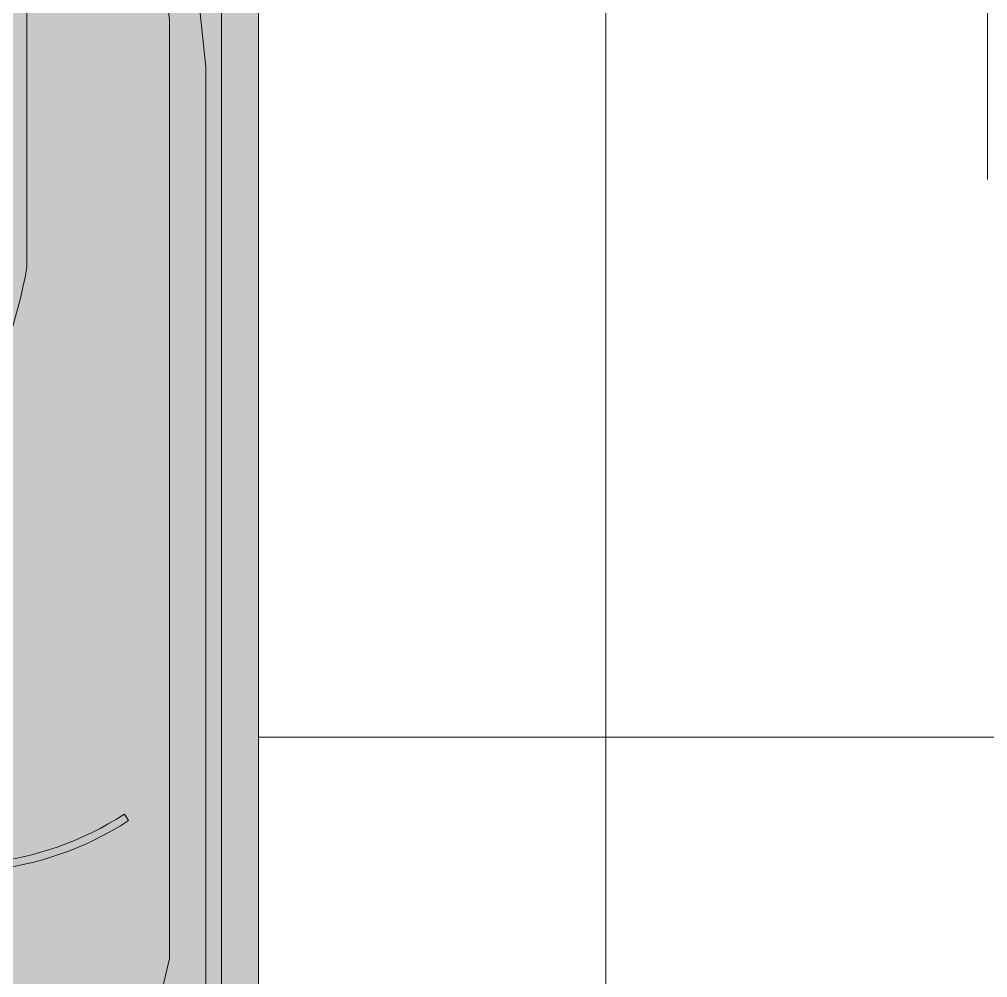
# Model space of a CAD drawing. Header units: metres. Extents: x 147 to 427, y -16 to 162.
# Drawn here: x 167.8555 to 168.1071, y 80.7879 to 81.037 of the extents above; entities that cross this region are included whole.
import ezdxf

# ---------------------------------------------------------------- set-up
doc = ezdxf.new("R2010")
doc.units = ezdxf.units.M
doc.layers.add('1053_ARQ_BASE_MATADOURO_dwg', color=7, linetype='Continuous', lineweight=5, true_color=0x767676)
for name, color, linetype, lineweight in [('A-EQUIPAMENTOS', 7, 'Continuous', 5), ('A_lay', 7, 'Continuous', 5), ('P-SANR-FIXT', 7, 'Continuous', 5)]:
    doc.layers.add(name, color=color, linetype=linetype, lineweight=lineweight)

# ---------------------------------------------------------------- blocks, each defined once
blk = doc.blocks.new('UT_Bacia com caixa acoplada - UT_Bacia com caixa acoplada-3640155-BANHEIROS E VESTIÁRIO')
at = {"layer": 'P-SANR-FIXT', "color": 9, "true_color": 0xc0c0c0}
for p, q in [((0.1766577445158669, 0.1971312822352815), (0.1766577445158669, 0.4410690897937806)), ((0.1861473656081582, 0.1264695194501726), (0.1861473656081582, 0.428836856151068)), ((0.164950215291877, 0.2346895924315421), (0.1660384845797292, 0.2330115966159581))]:
    blk.add_line(p, q, dxfattribs=at)
at = {"layer": 'P-SANR-FIXT', "color": 254, "true_color": 0xd3d3d3}
blk.add_line((0.1660384845797293, 0.2330115966159581), (0.164950215291877, 0.2346895924315421), dxfattribs=at)
at = {"layer": 'P-SANR-FIXT', "color": 9, "true_color": 0xc0c0c0, "flags": 128}
for points in [[(0.1861473656081582, 0.428836856151068), (0.1820294063791772, 0.4677744592629612), (0.1698577239992289, 0.5049893040477157), (0.1501708433260285, 0.5388348540309864), (0.1238397922324956, 0.5678136440785564), (0.1105987607515507, 0.577316603052579)], [(0.1766577445158669, 0.4410690897937806), (0.1725406044436366, 0.4789860848705927), (0.1702987531875976, 0.4856509965305338)], [(0.1500000000002193, 0.1704735377196339), (0.164089299925422, 0.17450105973794), (0.1739213030160836, 0.1853666485952224), (0.1766577445158669, 0.1971312822352815)]]:
    blk.add_lwpolyline(points, dxfattribs=at)
at = {"layer": 'P-SANR-FIXT', "color": 9, "true_color": 0xc0c0c0}
for radius, start, end in [(0.08136298384423606, 248.4075132530085, 302.9655480446213), (0.08336298384423603, 248.4075132530086, 302.9655480446216)]:
    blk.add_arc((0.1206777970490052, 0.3029529656485584), radius, start, end, dxfattribs=at)
at = {"layer": 'P-SANR-FIXT', "color": 254, "true_color": 0xd3d3d3}
for radius, start, end in [(0.08136298384423603, 248.4075132530096, 302.9655480446216), (0.08336298384423606, 248.4075132530086, 302.9655480446215)]:
    blk.add_arc((0.1206777970490052, 0.3029529656485584), radius, start, end, dxfattribs=at)
blk = doc.blocks.new('1053_ARQ_BASE_MATADOURO_dwg_acoplada-V24-BANHEIROS E VESTIÁRIO')
at = {"layer": 'A-EQUIPAMENTOS', "true_color": 0xe2e2e2}
h = blk.add_hatch(color=254, dxfattribs=at)
h.paths.add_polyline_path([(-0.2002302526214519, -0.005489754939234741), (0.1997697473785525, -0.005489754939239071), (0.1997697473785569, -0.4911843245076715), (0.1867438702687117, -0.5395091850354896), (0.1622951856678989, -0.5831810002119056), (0.1279085090398098, -0.6195474970185664), (0.08781164780867505, -0.6452565453025041), (0.04280374735369809, -0.660845077654514), (-0.004604764458053262, -0.6654436048154275), (-0.05176955967558911, -0.6587956324672359), (-0.09760191112884718, -0.6401862245005635), (-0.1350053937785269, -0.6138500370298664), (-0.1664337464830933, -0.5780593665900406), (-0.1885919676292343, -0.5358962704051891), (-0.2002441271849363, -0.4897125002911853), (-0.2002302526214454, -0.1278460692934877), (-0.2043315815941902, -0.1278460692934834), (-0.2043315815941967, -0.09503543751135597), (-0.2002302526214497, -0.0950354375113603), (-0.2002302526214519, -0.006772955321143355)])
h.paths.add_polyline_path([(-0.08841690043168614, -0.2597500479733501), (-0.08841690043147173, -0.259751260302607), (-0.0877246680891158, -0.2597507257951991)])
at = {"layer": 'A-EQUIPAMENTOS', "color": 253, "true_color": 0xaaaaaa}
for p, q in [((0.1997697473785525, -0.1001754996082387), (0.1997697473785525, -0.4897107035870252)), ((0.190199979775258, -0.1626860492531819), (0.190199979775258, -0.4897107035869795))]:
    blk.add_line(p, q, dxfattribs=at)
at = {"layer": 'A-EQUIPAMENTOS', "color": 254, "true_color": 0xd5d5d5}
blk.add_line((0.1396169224444463, -0.3768756884537083), (0.1396169224444463, -0.4946020986515692), dxfattribs=at)
blk.add_arc((-0.0005720300360236575, -0.4024978483691963), 0.1425111836885314, 10.35755846805996, 27.30506375524583, dxfattribs=at)
blk = doc.blocks.new('1053_ARQ_BASE_MATADOURO_dwg_A$C586046A9-4039630-BANHEIROS E VESTIÁRIO')
at = {"layer": 'A-EQUIPAMENTOS', "color": 253, "true_color": 0xaaaaaa}
blk.add_line((0.0004390160902403296, 0.09963969886302948), (0.0004390160902403296, 0.7003695312887431), dxfattribs=at)
blk = doc.blocks.new('1053_ARQ_BASE_MATADOURO_dwg_arq geral tgov-4039641-BANHEIROS E VESTIÁRIO')
at = {"layer": 'A_lay', "true_color": 0xaaaaaa}
h = blk.add_hatch(dxfattribs=at)
h.set_pattern_fill('FP_2', color=253, style=0, pattern_type=2)
h.set_pattern_definition([(90, (-0.43, 0), (-0.6125, 3.750480822388769e-17), []), (180, (-0.43, 0), (-7.500961644777538e-17, -0.6125), [])])
h.paths.add_polyline_path([(28.23360352163997, -2.590337723493509), (28.29822966561207, -2.590337723493509), (28.29822966561207, -2.288682315498521), (28.27822961017975, -2.288682319223814), (28.25102760481866, -2.280115676605596), (28.22696302557157, -2.26481102087366), (28.20767041117636, -2.243807890363888), (28.19446017413851, -2.218532880990659), (28.18822959356495, -2.190702747553518), (28.18822948553153, -1.589972915127805), (28.19446005678255, -1.562142778306977), (28.20767028568866, -1.536867763255968), (28.22696289369531, -1.515864625159915), (28.25102746873102, -1.500559960448424), (28.278229472344, -1.491993308067254), (28.29822966561207, -1.491993306204606), (28.29822966561207, -0.9398319423198018), (28.24788620411166, -0.9467113213081373), (28.19550698095336, -0.9427928816275117), (28.14675593154345, -0.9288612785655306), (28.10306773477183, -0.9063709795454714), (28.06256304479218, -0.873276853768636), (28.0310365998211, -0.8347555702970713), (28.00761864607838, -0.7902279483165159), (27.99355573715463, -0.7414014743120363), (27.98966289062375, -0.6907394992518904), (27.99610113934633, -0.6403377242385664), (27.37822966941185, -0.640337720513274), (27.37822966801487, -0.5203377027063872), (26.37822966929544, -0.5203377194701926), (26.37822966848054, -0.640337720513274), (26.29822966561206, -0.6403377242385664), (26.29822966561206, -1.700337722897463), (26.31081785591518, -1.700678464613872), (26.3132296654301, -1.701677468808368), (26.31530073321698, -1.703266654996017), (26.31688991942875, -1.705337722764399), (26.31788892365131, -1.707749532267686), (26.31822966539785, -1.710337722673944), (26.31822966516503, -1.723837723955441), (26.38600017954999, -1.724399947818628), (26.38997966528424, -1.726048304781023), (26.39339692715529, -1.728670462039679), (26.39601908441395, -1.732087723910742), (26.39766744137635, -1.736067209644989), (26.39822966523953, -1.740337723866035), (26.39766744137635, -1.744608238087091), (26.39601908441395, -1.748587723821333), (26.39339692715529, -1.752004985692392), (26.38997966528424, -1.754627142951048), (26.38600017954999, -1.756275499913447), (26.38172966532894, -1.75683772377663), (26.31822966539785, -1.75683772377663), (26.31788892365131, -1.77292591360174), (26.31688991942874, -1.775337723105032), (26.31530073321698, -1.77740879087341), (26.3132296654301, -1.778997977061063), (26.31081785591518, -1.779996981255558), (26.30822966550496, -1.780337722971968), (26.29822966561206, -1.780337722971968), (26.29822966561206, -1.890337724238568), (26.34822966635712, -1.890337724238568), (26.34822966635712, -1.840337721630862), (26.34993337514097, -1.827396769560334), (26.35492839631338, -1.81533772201921), (26.36287432743612, -1.804982383168904), (26.37322966643443, -1.797036452239057), (26.38528871406859, -1.79204143129126), (26.39822966617086, -1.790337722748453), (26.69822966598459, -1.790337722748453), (26.71117061795046, -1.792041431395917), (26.72322966542579, -1.7970364524095), (26.73358500425367, -1.804982383361788), (26.74153093520595, -1.815337722189653), (26.74652595621954, -1.827396769664991), (26.748229664867, -1.840337721630862), (26.74822966507563, -2.178331807282009), (26.76472324203498, -2.180587788097945), (26.779957964586, -2.186953261425906), (26.79293200045538, -2.196885585641683), (26.80204625579691, -2.207883884828727), (26.80919081059466, -2.224037413407031), (26.81187604373745, -2.238013011030107), (26.81021206021812, -2.256079592555432), (26.80599017705414, -2.26915374881843), (26.79598053602245, -2.284052195002685), (26.78584200234104, -2.293616782815578), (26.76977914816856, -2.301888542883408), (26.75640653562751, -2.305361665785245), (26.75649561537794, -2.490337723866038), (27.2025001802227, -2.490899947716144), (27.20647966597679, -2.49254830467031), (27.20989692786915, -2.495170461926163), (27.21251908514911, -2.498587723800029), (27.21416744213137, -2.502567209542501), (27.2147296660116, -2.506837723776633), (27.21472966589518, -2.570337723940543), (27.23081785584067, -2.570678465656952), (27.23322966535559, -2.571677469851447), (27.23554144881855, -2.573580362812025), (27.23688991935424, -2.575337723807479), (27.23788892357681, -2.577749533310771), (27.23822966532335, -2.580337723717028), (27.23822966509052, -2.590337723493509), (27.30238937691339, -2.590337723493509), (27.30238937411942, -2.570337807759578), (27.30917311955481, -2.547117298814979), (27.32091241042815, -2.525965459945286), (27.33702878229465, -2.507924567627021), (27.35672808598426, -2.493883603560301), (27.37903962003853, -2.484534449271102), (27.40286396292523, -2.480337793007427), (27.59457417309769, -2.480337759479812), (27.59457416983806, -2.462491780519418), (27.59867549885549, -2.462491778656773), (27.59867543545395, -2.100627144894789), (27.61058688965188, -2.05376396713129), (27.63476627794712, -2.009455821509166), (27.66554176331446, -1.975038405736567), (27.70542595403671, -1.947701772775767), (27.7525927164784, -1.930412727799137), (27.79867540394732, -1.924848058689153), (27.84667996766434, -1.930644784794651), (27.89192486195692, -1.947701739729681), (27.93180906236682, -1.975038358556176), (27.96403971834403, -2.011083122204752), (27.98676396392846, -2.053763900475781), (27.99867543473394, -2.100627074018052), (27.99890575581879, -2.481106569752369), (28.02634129306619, -2.488107217893868), (28.05157872476129, -2.501460239128132), (28.07297903207653, -2.520361508436316), (28.08934763992803, -2.54375594819561), (28.09977084503063, -2.570337669923834), (28.09977084689327, -2.590337723493509), (28.10052857859711, -2.590337723493509)])
h.paths.add_polyline_path([(27.10763988865093, -1.89612029306584), (27.1071394032335, -1.786943826824358), (27.13519055501111, -1.786815233528545), (27.13569104077779, -1.895991699770027)])
h.paths.add_polyline_path([(27.53222736238987, -1.894173905253342), (27.53172687697244, -1.784997439011864), (27.55977802886646, -1.784868843853403), (27.56027851416749, -1.89404531195753)])
h.paths.add_polyline_path([(27.34786234283839, -1.771114109083943), (27.31949424988144, -1.770477404817874), (27.27506703080163, -1.758372414857079), (27.24850880610776, -1.720935761928488), (27.24464878055752, -1.668537851422957), (27.2613263312962, -1.639499943703345), (27.30299252830465, -1.591215172782472), (27.32336309202966, -1.589067157357864), (27.34174817998447, -1.595922693610123), (27.36061478615758, -1.60766544006758), (27.37952490383778, -1.631757171824507), (27.38442353496813, -1.633975697681241), (27.4075124078665, -1.672555740922621), (27.41234795295187, -1.709176868200236), (27.41409367497564, -1.73503077402704), (27.39731313777175, -1.748782759532265), (27.38063612626885, -1.766382090747289), (27.36185750341993, -1.766745014116098)])
h.paths.add_polyline_path([(27.03278437361606, -1.638537568971445), (27.00493064033818, -1.604985905811123), (26.99851050542221, -1.580173972994021), (27.00924989418146, -1.53136719018214), (27.01996065094155, -1.526178818195993), (27.03270100825485, -1.544386623427205), (27.03855766612125, -1.537796758115222), (27.03825121663995, -1.524985045194559), (27.05374667537418, -1.521043159067563), (27.05382697132901, -1.538559015840223), (27.06528195610755, -1.571510870009592), (27.06067799020112, -1.604163127019935), (27.0538084382426, -1.605508645996383), (27.03957402985563, -1.617704171687297)])
h.paths.add_polyline_path([(27.06237065803744, -1.362791229854271), (27.05867643674447, -1.362495657550398), (27.05518459273102, -1.361254021801111), (27.05213308939604, -1.359150938030816), (27.04972988164897, -1.356329727922955), (27.0481387441263, -1.352982652284107), (27.0474681102207, -1.349337808787752), (27.04324628156629, -1.266726568341187), (27.03634866571539, -1.266758188605239), (27.0346059334699, -1.236830703914101), (27.04171679436714, -1.236798105761344), (27.04181226293545, -1.229188330555849), (27.04305389868475, -1.225696486542392), (27.04515698245503, -1.222644983207413), (27.0479781925629, -1.22024177546035), (27.05132526820174, -1.21865063793767), (27.0549701116981, -1.217980004032074), (27.05866433299107, -1.218275576335943), (27.06215617700453, -1.219517212085234), (27.06520768033951, -1.221620295855524), (27.06761088808657, -1.224441505963386), (27.06920202560925, -1.227788581602234), (27.06987265951485, -1.231433425098588), (27.07014016166814, -1.236667808145214), (27.11111863527932, -1.23647995479398), (27.10108505690024, -1.266461422666836), (27.07166964875088, -1.266596270725062), (27.07552850680009, -1.351582903330491), (27.07428687105079, -1.355074747343953), (27.0721837872805, -1.358126250678928), (27.06936257717265, -1.360529458425995), (27.06601550153379, -1.362120595948671)])
h.paths.add_polyline_path([(27.60075402515959, -1.361476970254379), (27.59707752511922, -1.361010085456629), (27.59364713745738, -1.359607561142816), (27.59069663742427, -1.357364977027138), (27.58842709672121, -1.354435161511035), (27.5869931807965, -1.351017776680179), (27.58649260865078, -1.347345711663299), (27.58611162693725, -1.264237971976333), (27.61450430203714, -1.264107814058592), (27.61441839895293, -1.350892053785937), (27.61301587463912, -1.354322441447774), (27.61077329052344, -1.35727294148088), (27.60784347500733, -1.359542482183947), (27.60442609017647, -1.360976398108649)])
h.paths.add_polyline_path([(27.55559536349047, -1.334182113408976), (27.54677315626778, -1.329603733494809), (27.53765904332996, -1.329645516350795), (27.5363118823154, -1.035774366930061), (27.54231059364994, -1.036807134747437), (27.55437428341267, -1.030797811224988), (27.55530783452578, -1.234443705528906), (27.54496734158621, -1.234491107985306), (27.55527779075802, -1.264906464144521)])
h.paths.add_polyline_path([(27.58597440004834, -1.234303124248913), (27.58642494968917, -1.227063208981142), (27.5878274742276, -1.223632821412354), (27.59007005853616, -1.220682321527245), (27.59299987420027, -1.218412781017064), (27.59641725912416, -1.216978865316978), (27.60008932417277, -1.216478293412295), (27.60376582418143, -1.216945178451082), (27.60719621175021, -1.218347702989517), (27.61014671163532, -1.220590287298075), (27.6124162521455, -1.223520102962184), (27.61385016784559, -1.22693748788608), (27.61436707503181, -1.23417296819382)])
h.paths.add_polyline_path([(27.39404613256939, -1.021757256239583), (27.39006975118556, -0.972301362082296), (27.39037791336906, -0.9405912384390167), (27.39391229092162, -0.9329966399817939), (27.41437399073057, -0.9316525831817898), (27.41509064286966, -0.9005756843834445), (27.43220139213391, -0.8464217372237951), (27.44735293951836, -0.8248050250112351), (27.46194868662879, -0.8209121581166275), (27.48434111347907, -0.8336100634186794), (27.50087081117109, -0.8625662717967542), (27.50701915251576, -0.908952405676175), (27.50567371561211, -0.9256554264574579), (27.556380638038, -0.9223246667533416), (27.55471980432067, -0.9603803418576043), (27.52443430386503, -0.96107079088681), (27.52373517872807, -1.017574066298754), (27.50823048607, -1.019324280321529), (27.50221530906875, -1.003584869205886), (27.48306789505314, -0.9683988876640113), (27.45498828729634, -0.9264530185609343), (27.42457038350422, -0.9476123116909765), (27.39843111659885, -1.009877651929786)])
at = {"extrusion": (0, 0, -1), "zscale": -1}
for name, p, rotation in [('1053_ARQ_BASE_MATADOURO_dwg_A$C586046A9-4039630-BANHEIROS E VESTIÁRIO', (-28.1877904694993, -1.490333216265026), 180), ('1053_ARQ_BASE_MATADOURO_dwg_acoplada-V24-BANHEIROS E VESTIÁRIO', (-27.79890577413606, -2.590337812900723), 179.9999898619997)]:
    blk.add_blockref(name, p, dxfattribs=dict(at, rotation=rotation))
blk = doc.blocks.new('1053_ARQ_BASE_MATADOURO_dwg-3625622-BANHEIROS E VESTIÁRIO')
blk.add_blockref('1053_ARQ_BASE_MATADOURO_dwg_arq geral tgov-4039641-BANHEIROS E VESTIÁRIO', (130.2097949645677, 83.1860339743535))

msp = doc.modelspace()

# ---------------------------------------------------------------- block references
at = {"layer": '1053_ARQ_BASE_MATADOURO_dwg', "color": 253, "true_color": 0xaaaaaa}
msp.add_blockref('1053_ARQ_BASE_MATADOURO_dwg-3625622-BANHEIROS E VESTIÁRIO', (9.709115587533281, 0), dxfattribs=at)
at = {"layer": 'P-SANR-FIXT', "color": 254, "true_color": 0xd3d3d3, "rotation": 1.010198601586461e-05}
msp.add_blockref('UT_Bacia com caixa acoplada - UT_Bacia com caixa acoplada-3640155-BANHEIROS E VESTIÁRIO', (167.7178163254731, 80.59569628982646), dxfattribs=at)

doc.saveas('drawing.dxf')
